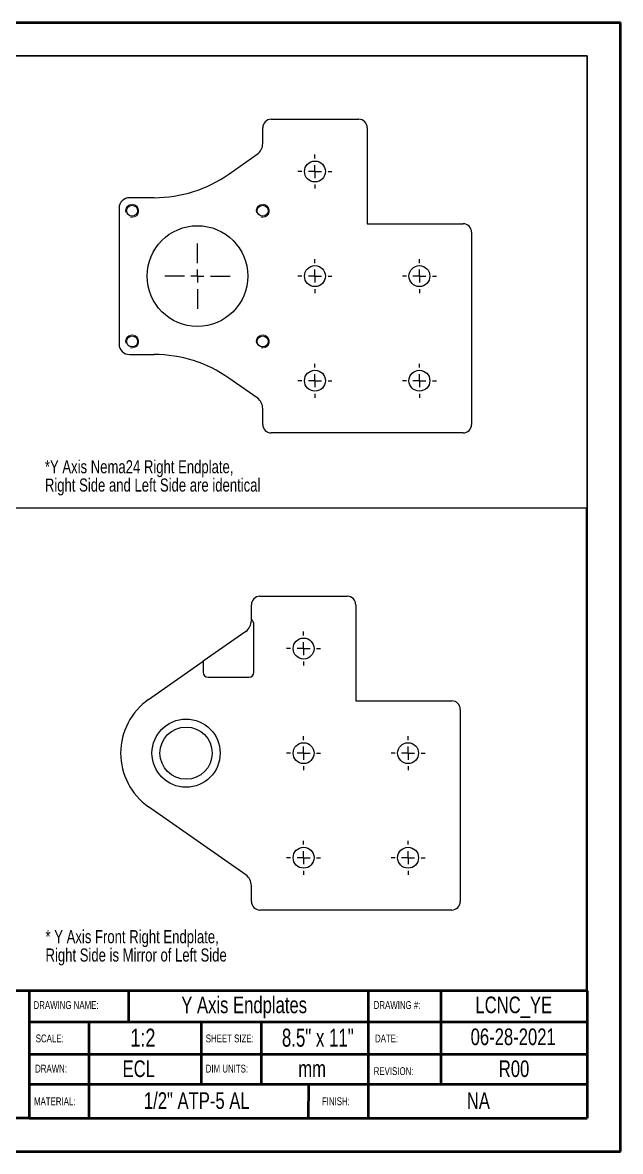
# Model space of a CAD drawing. Header units: millimetres. Extents: x 0 to 279, y 0 to 216.
# Drawn here: x 164.9 to 279.4, y 0 to 215.9 of the extents above; entities that cross this region are included whole.
import ezdxf

# ---------------------------------------------------------------- set-up
doc = ezdxf.new("R2010")
doc.units = ezdxf.units.MM
for name, color, linetype in [('DIM', 1, 'Continuous'), ('PAGE_BORDER', 7, 'Continuous'), ('TITLE_BLOCK_BORDER', 7, 'Continuous'), ('TITLE_BLOCK_TEXT', 8, 'Continuous')]:
    doc.layers.add(name, color=color, linetype=linetype)
doc.styles.add('SLDTEXTSTYLE0', font='TXT', dxfattribs={"width": 0.75})
doc.styles.add('SLDTEXTSTYLE1', font='TXT', dxfattribs={"width": 0.7})

# ---------------------------------------------------------------- blocks, each defined once
blk = doc.blocks.new('SW_NOTE_2')
at = {"layer": 'DIM', "color": 0, "char_height": 2.5, "attachment_point": 1, "style": 'SLDTEXTSTYLE0'}
for s, insert in [('* Y Axis Front Right Endplate,', (0, 3.22)), ('Right Side is Mirror of Left Side', (0, -0.28))]:
    blk.add_mtext(s, dxfattribs=dict(at, insert=insert))
blk = doc.blocks.new('SW_NOTE_3')
at = {"layer": 'DIM', "color": 0, "char_height": 2.5, "attachment_point": 1, "style": 'SLDTEXTSTYLE0'}
for s, insert in [('*Y Axis Nema24 Right Endplate,', (0, 3.22)), ('Right Side and Left Side are identical', (0, -0.28))]:
    blk.add_mtext(s, dxfattribs=dict(at, insert=insert))
blk = doc.blocks.new('SW_CENTERMARKSYMBOL_9')
at = {"layer": 'DIM', "color": 0}
for p, q in [((0, 2.5), (0, 3.25)), ((-2.5, 0), (-3.25, 0)), ((0, 0), (-1.25, 0)), ((0, 0), (0, 1.25)), ((0, 0), (0, -1.25)), ((0, 0), (1.25, 0)), ((2.5, 0), (3.25, 0)), ((0, -2.5), (0, -3.25))]:
    blk.add_line(p, q, dxfattribs=at)
blk = doc.blocks.new('SW_CENTERMARKSYMBOL_10')
at = {"layer": 'DIM', "color": 0}
for p, q in [((0, 2.5), (0, 3.25)), ((-2.5, 0), (-3.25, 0)), ((0, 0), (-1.25, 0)), ((0, 0), (0, 1.25)), ((0, 0), (0, -1.25)), ((0, 0), (1.25, 0)), ((2.5, 0), (3.25, 0)), ((0, -2.5), (0, -3.25))]:
    blk.add_line(p, q, dxfattribs=at)
blk = doc.blocks.new('SW_CENTERMARKSYMBOL_11')
at = {"layer": 'DIM', "color": 0}
for p, q in [((0, 2.5), (0, 3.25)), ((-2.5, 0), (-3.25, 0)), ((0, 0), (-1.25, 0)), ((0, 0), (0, 1.25)), ((0, 0), (0, -1.25)), ((0, 0), (1.25, 0)), ((2.5, 0), (3.25, 0)), ((0, -2.5), (0, -3.25))]:
    blk.add_line(p, q, dxfattribs=at)
blk = doc.blocks.new('SW_CENTERMARKSYMBOL_12')
at = {"layer": 'DIM', "color": 0}
for p, q in [((0, 2.5), (0, 3.25)), ((-2.5, 0), (-3.25, 0)), ((0, 0), (-1.25, 0)), ((0, 0), (0, 1.25)), ((0, 0), (0, -1.25)), ((0, 0), (1.25, 0)), ((2.5, 0), (3.25, 0)), ((0, -2.5), (0, -3.25))]:
    blk.add_line(p, q, dxfattribs=at)
blk = doc.blocks.new('SW_CENTERMARKSYMBOL_13')
at = {"layer": 'DIM', "color": 0}
for p, q in [((0, 2.5), (0, 3.25)), ((-2.5, 0), (-3.25, 0)), ((0, 0), (-1.25, 0)), ((0, 0), (0, 1.25)), ((0, 0), (0, -1.25)), ((0, 0), (1.25, 0)), ((2.5, 0), (3.25, 0)), ((0, -2.5), (0, -3.25))]:
    blk.add_line(p, q, dxfattribs=at)
blk = doc.blocks.new('SW_CENTERMARKSYMBOL_20')
at = {"layer": 'DIM', "color": 0}
for p, q in [((0, 2.5), (0, 6.25)), ((-2.5, 0), (-6.25, 0)), ((0, 0), (-1.25, 0)), ((0, 0), (0, 1.25)), ((0, 0), (0, -1.25)), ((0, 0), (1.25, 0)), ((2.5, 0), (6.25, 0)), ((0, -2.5), (0, -6.25))]:
    blk.add_line(p, q, dxfattribs=at)
blk = doc.blocks.new('SW_CENTERMARKSYMBOL_21')
at = {"layer": 'DIM', "color": 0}
for p, q in [((0, 2.5), (0, 3.25)), ((-2.5, 0), (-3.25, 0)), ((0, 0), (-1.25, 0)), ((0, 0), (0, 1.25)), ((0, 0), (0, -1.25)), ((0, 0), (1.25, 0)), ((2.5, 0), (3.25, 0)), ((0, -2.5), (0, -3.25))]:
    blk.add_line(p, q, dxfattribs=at)
blk = doc.blocks.new('SW_CENTERMARKSYMBOL_22')
at = {"layer": 'DIM', "color": 0}
for p, q in [((0, 2.5), (0, 3.25)), ((-2.5, 0), (-3.25, 0)), ((0, 0), (-1.25, 0)), ((0, 0), (0, 1.25)), ((0, 0), (0, -1.25)), ((0, 0), (1.25, 0)), ((2.5, 0), (3.25, 0)), ((0, -2.5), (0, -3.25))]:
    blk.add_line(p, q, dxfattribs=at)
blk = doc.blocks.new('SW_CENTERMARKSYMBOL_23')
at = {"layer": 'DIM', "color": 0}
for p, q in [((0, 2.5), (0, 3.25)), ((-2.5, 0), (-3.25, 0)), ((0, 0), (-1.25, 0)), ((0, 0), (0, 1.25)), ((0, 0), (0, -1.25)), ((0, 0), (1.25, 0)), ((2.5, 0), (3.25, 0)), ((0, -2.5), (0, -3.25))]:
    blk.add_line(p, q, dxfattribs=at)
blk = doc.blocks.new('SW_CENTERMARKSYMBOL_24')
at = {"layer": 'DIM', "color": 0}
for p, q in [((0, 2.5), (0, 3.25)), ((-2.5, 0), (-3.25, 0)), ((0, 0), (-1.25, 0)), ((0, 0), (0, 1.25)), ((0, 0), (0, -1.25)), ((0, 0), (1.25, 0)), ((2.5, 0), (3.25, 0)), ((0, -2.5), (0, -3.25))]:
    blk.add_line(p, q, dxfattribs=at)
blk = doc.blocks.new('SW_CENTERMARKSYMBOL_25')
at = {"layer": 'DIM', "color": 0}
for p, q in [((0, 2.5), (0, 3.25)), ((-2.5, 0), (-3.25, 0)), ((0, 0), (-1.25, 0)), ((0, 0), (0, 1.25)), ((0, 0), (0, -1.25)), ((0, 0), (1.25, 0)), ((2.5, 0), (3.25, 0)), ((0, -2.5), (0, -3.25))]:
    blk.add_line(p, q, dxfattribs=at)

msp = doc.modelspace()

# ---------------------------------------------------------------- linework, layer by layer
at = {"color": 7, "linetype": 'Continuous', "lineweight": 50}
for p, q in [((0, 215.9), (279.4, 215.9)), ((279.4, 0), (279.4, 215.9)), ((0, 0), (279.4, 0))]:
    msp.add_line(p, q, dxfattribs=at)
at = {"color": 7, "linetype": 'Continuous', "lineweight": 25}
for p, q in [((212.540859, 197.409477), (229.290859, 197.409477)), ((210.915859, 192.753691), (210.915859, 195.784477)), ((230.915859, 195.784477), (230.915859, 177.409477)), ((204.458349, 186.930676), (209.8498, 190.705811)), ((190.118938, 182.409477), (185.415859, 182.409477)), ((183.415859, 180.409477), (183.415859, 154.409477)), ((230.915859, 177.409477), (249.290859, 177.409477)), ((250.915859, 175.784477), (250.915859, 139.034477)), ((185.415859, 152.409477), (190.118938, 152.409477)), ((209.8498, 144.113144), (204.458349, 147.888278)), ((210.915859, 139.034477), (210.915859, 142.065264)), ((249.290859, 137.409477), (212.540859, 137.409477)), ((210.368484, 106.173903), (227.118484, 106.173903)), ((208.743484, 101.673903), (208.743484, 104.548903)), ((228.743484, 104.548903), (228.743484, 86.173903)), ((208.743484, 101.673903), (208.743484, 101.518117)), ((207.677425, 99.470237), (199.493484, 93.73978)), ((209.243484, 91.673903), (209.243484, 100.807878)), ((189.059439, 86.433783), (199.493484, 93.73978)), ((199.493484, 93.73978), (199.493484, 91.673903)), ((200.493484, 90.673903), (208.243484, 90.673903)), ((228.743484, 86.173903), (247.118484, 86.173903)), ((248.743484, 84.548903), (248.743484, 47.798903)), ((207.677425, 52.87757), (189.059439, 65.914024)), ((208.743484, 47.798903), (208.743484, 50.82969)), ((247.118484, 46.173903), (210.368484, 46.173903))]:
    msp.add_line(p, q, dxfattribs=at)
for centre, radius in [((220.915859, 187.409477), 2), ((185.915859, 179.909477), 1.05), ((210.915859, 179.909477), 1.05), ((198.415859, 167.409477), 9.6375), ((220.915859, 167.409477), 2), ((240.915859, 167.409477), 2), ((185.915859, 154.909477), 1.05), ((210.915859, 154.909477), 1.05), ((220.915859, 147.409477), 2), ((240.915859, 147.409477), 2), ((218.743484, 96.173903), 2), ((196.243484, 76.173903), 6.525), ((196.243484, 76.173903), 5), ((218.743484, 76.173903), 2), ((238.743484, 76.173903), 2), ((218.743484, 56.173903), 2), ((238.743484, 56.173903), 2)]:
    msp.add_circle(centre, radius, dxfattribs=at)
for centre, radius, start, end in [((212.540859, 195.784477), 1.625, 90, 180), ((229.290859, 195.784477), 1.625, 360, 90), ((208.415859, 192.753691), 2.5, 305, 360), ((190.118938, 207.409477), 25, 270, 305), ((185.415859, 180.409477), 2, 90, 180), ((249.290859, 175.784477), 1.625, 360, 90), ((185.415859, 154.409477), 2, 180, 270), ((190.118938, 127.409477), 25, 55, 90), ((208.415859, 142.065264), 2.5, 360, 55), ((212.540859, 139.034477), 1.625, 180, 270), ((249.290859, 139.034477), 1.625, 270, 0), ((210.368484, 104.548903), 1.625, 90, 180), ((227.118484, 104.548903), 1.625, 0, 90), ((206.243484, 101.518117), 2.5, 305, 360), ((208.243484, 100.807878), 1, 0, 60), ((200.493484, 91.673903), 1, 180, 270), ((208.243484, 91.673903), 1, 270, 0), ((196.243484, 76.173903), 12.525, 125, 235), ((247.118484, 84.548903), 1.625, 0, 90), ((206.243484, 50.82969), 2.5, 0, 55), ((210.368484, 47.798903), 1.625, 180, 270), ((247.118484, 47.798903), 1.625, 270, 0)]:
    msp.add_arc(centre, radius, start, end, dxfattribs=at)
at = {"color": 7, "linetype": 'Continuous', "lineweight": 18}
for centre in [(185.915859, 179.909477), (210.915859, 179.909477), (185.915859, 154.909477), (210.915859, 154.909477)]:
    msp.add_arc(centre, 1.25, 255, 195, dxfattribs=at)
at = {"layer": 'PAGE_BORDER', "lineweight": 35}
for p, q in [((6.35, 209.55), (273.05, 209.55)), ((273.05, 209.55), (273.05, 6.35)), ((6.35, 6.35), (273.05, 6.35))]:
    msp.add_line(p, q, dxfattribs=at)
at = {"layer": 'PAGE_BORDER'}
for p, q in [((163.670056, 123.062559), (272.841451, 123.062559)), ((272.841451, 123.062559), (272.841451, 30.809278)), ((163.670056, 30.809278), (272.841451, 30.809278))]:
    msp.add_line(p, q, dxfattribs=at)
at = {"layer": 'TITLE_BLOCK_BORDER', "lineweight": 50}
for p, q in [((166.179712, 30.707932), (123.087346, 30.707932)), ((166.179712, 30.707932), (166.179712, 6.35)), ((273.05, 30.707932), (166.179712, 30.707932)), ((185.237961, 30.707932), (185.237961, 24.777849)), ((231.125844, 30.707932), (231.125844, 6.35)), ((245.029512, 30.707932), (245.029512, 12.838982)), ((273.05, 30.707932), (273.05, 6.35)), ((273.05, 24.73273), (166.179712, 24.73273)), ((177.605695, 24.73273), (177.605695, 6.35)), ((199.160468, 24.73273), (199.160468, 12.838982)), ((210.637961, 24.73273), (210.637961, 12.838982)), ((273.05, 18.518144), (166.179712, 18.518144)), ((166.359649, 12.838982), (273.05, 12.838982)), ((219.704824, 12.838982), (219.614856, 6.35)), ((166.179712, 6.35), (123.087346, 6.35)), ((166.179712, 6.35), (273.05, 6.35))]:
    msp.add_line(p, q, dxfattribs=at)

# ---------------------------------------------------------------- block references
at = {"layer": 'DIM'}
for name, p in [('SW_CENTERMARKSYMBOL_25', (220.915859, 187.409477)), ('SW_CENTERMARKSYMBOL_20', (198.415859, 167.409477)), ('SW_CENTERMARKSYMBOL_24', (220.915859, 167.409477)), ('SW_CENTERMARKSYMBOL_23', (240.915859, 167.409477)), ('SW_CENTERMARKSYMBOL_21', (220.915859, 147.409477)), ('SW_CENTERMARKSYMBOL_22', (240.915859, 147.409477)), ('SW_NOTE_3', (169.214677, 128.978563)), ('SW_CENTERMARKSYMBOL_13', (218.743484, 96.173903)), ('SW_CENTERMARKSYMBOL_12', (218.743484, 76.173903)), ('SW_CENTERMARKSYMBOL_11', (238.743484, 76.173903)), ('SW_CENTERMARKSYMBOL_9', (218.743484, 56.173903)), ('SW_CENTERMARKSYMBOL_10', (238.743484, 56.173903)), ('SW_NOTE_2', (169.333578, 39.097285))]:
    msp.add_blockref(name, p, dxfattribs=at)

# ---------------------------------------------------------------- texts
at = {"layer": 'TITLE_BLOCK_TEXT'}
for s, insert, char_height, attachment_point, style in [('DRAWING NAME:', (167.041922, 28.740928), 1.5, 1, 'SLDTEXTSTYLE0'), ('Y Axis Endplates', (207.36472, 29.616338), 3.175, 2, 'SLDTEXTSTYLE0'), ('DRAWING #:', (232.164124, 28.745746), 1.5, 1, 'SLDTEXTSTYLE0'), ('LCNC_YE', (258.98557, 29.616338), 3.175, 2, 'SLDTEXTSTYLE0'), ('SCALE:', (167.46671, 22.360536), 1.5, 1, 'SLDTEXTSTYLE0'), ('1:2', (187.979243, 23.475689), 3.4395833, 2, 'SLDTEXTSTYLE0'), ('SHEET SIZE:', (200.012559, 22.360536), 1.5, 1, 'SLDTEXTSTYLE0'), ('8.5" x 11"', (221.46289, 23.475689), 3.4395833, 2, 'SLDTEXTSTYLE1'), ('DATE:', (232.417485, 22.360536), 1.5, 1, 'SLDTEXTSTYLE0'), ('06-28-2021', (258.867611, 23.512133), 3.175, 2, 'SLDTEXTSTYLE0'), ('ECL', (187.182369, 17.407928), 3.175, 2, 'SLDTEXTSTYLE0'), ('R00', (259.031137, 17.407928), 3.175, 2, 'SLDTEXTSTYLE0'), ('DRAWN:', (167.343851, 16.591081), 1.5, 1, 'SLDTEXTSTYLE0'), ('DIM UNITS:', (200.008262, 16.591081), 1.5, 1, 'SLDTEXTSTYLE0'), ('mm', (220.38036, 17.407928), 3.175, 2, 'SLDTEXTSTYLE0'), ('REVISION:', (232.164124, 16.111068), 1.5, 1, 'SLDTEXTSTYLE0'), ('1/2" ATP-5 AL', (198.291605, 11.303723), 3.175, 2, 'SLDTEXTSTYLE0'), ('NA', (252.199813, 11.303723), 3.175, 2, 'SLDTEXTSTYLE0'), ('MATERIAL:', (167.130748, 10.341613), 1.5, 1, 'SLDTEXTSTYLE0'), ('FINISH:', (222.244723, 10.341613), 1.5, 1, 'SLDTEXTSTYLE0')]:
    msp.add_mtext(s, dxfattribs=dict(at, insert=insert, char_height=char_height, attachment_point=attachment_point, style=style))

doc.saveas('drawing.dxf')
